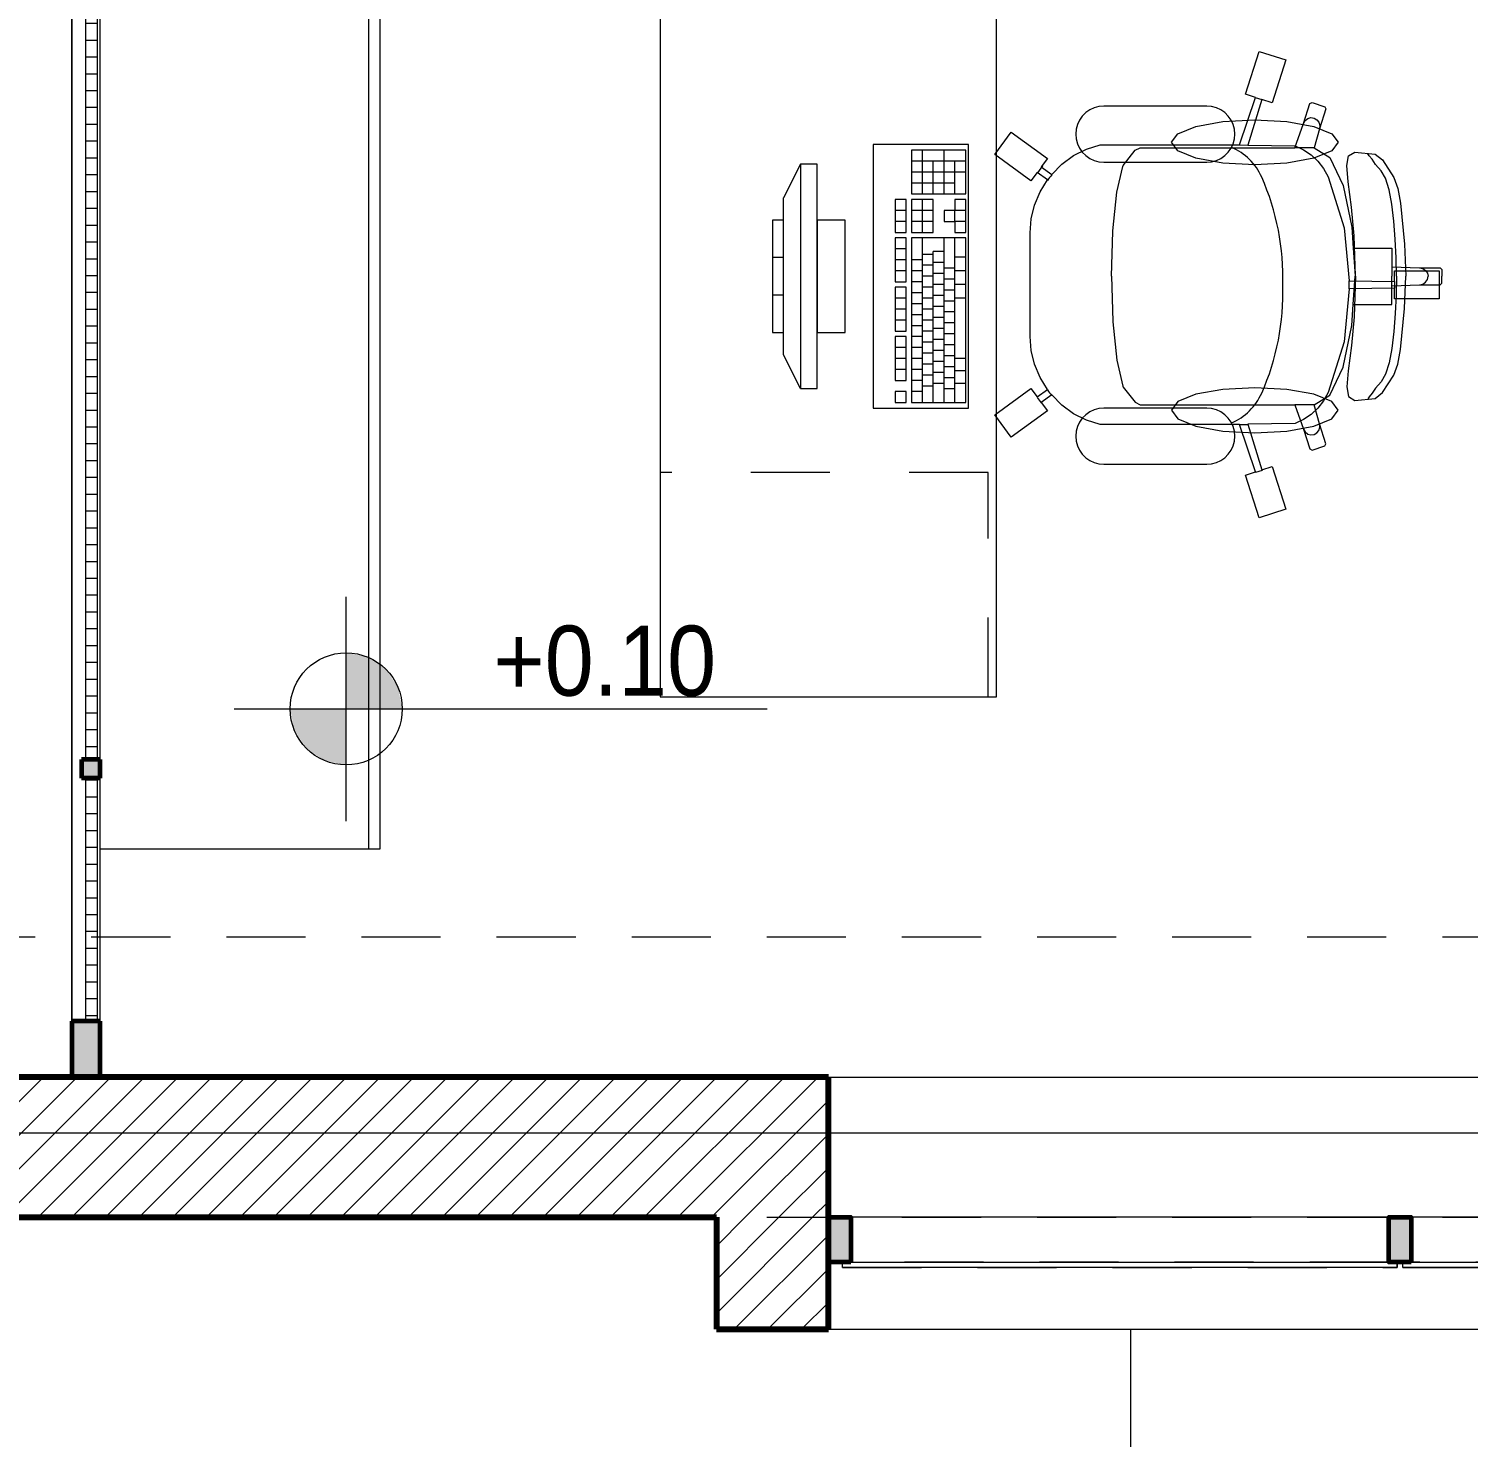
# Model space of a CAD drawing. Header units: inches. Extents: x -38 to 5698, y -33 to 92.
# Drawn here: x 12.593 to 15.162, y 6.808 to 9.32 of the extents above; entities that cross this region are included whole.
import ezdxf

# ---------------------------------------------------------------- set-up
doc = ezdxf.new("R2010")
doc.units = ezdxf.units.IN
doc.header["$MEASUREMENT"] = 0
doc.set_wipeout_variables(frame=1)
for name, pattern in [('Hidden Line', [0.195611, 0.141111, -0.0545]), ('Línea Oculta', [0.195611, 0.141111, -0.0545]), ('Punto & Raya', [0.65, 0.5, -0.075, 0, -0.075]), ('Rayas', [0.282222, 0.141111, -0.141111]), ('Wipeout_Contour', [1, 0, -1])]:
    doc.linetypes.add(name, pattern=pattern)
for name, color, linetype in [('02 _ ARQ _ ALB _ Cotas Ejes', 7, 'Continuous'), ('02 _ ARQ _ ALB _ Ejes Generales', 7, 'Continuous'), ('02 _ ARQ _ ALB _ Mobiliario', 7, 'Continuous'), ('02 _ ARQ _ ZON _ Espacio.3D', 7, 'Continuous'), ('08 _ STR _ EXT _ 06 Elementos de Fachada', 7, 'Continuous'), ('08 _ STR _ EXT _ 07 Losa Aligerada', 7, 'Continuous'), ('08 _ STR _ EXT _ 09 Vigas', 7, 'Continuous'), ('08 _ STR _ EXT _ 10 Vereda Exterior', 7, 'Continuous'), ('Acabado - Muros', 7, 'Continuous'), ('ESQUEMAS', 7, 'Continuous'), ('Estructura - 04 MURO', 253, 'Continuous')]:
    doc.layers.add(name, color=color, linetype=linetype)
doc.styles.add('Estilo_Generado_4', font='swisse.ttf')
doc.dimstyles.new('Estilo_Generado__1', dxfattribs={"dimtxt": 0.125, "dimasz": 0.095, "dimexe": 0.18, "dimexo": 0.3, "dimgap": 0, "dimtad": 0, "dimtih": 1, "dimtoh": 1, "dimzin": 0, "dimdsep": 46, "dimtxsty": 'Estilo_Generado_4', "dimblk": 'ARROWHEAD_6', "dimblk1": 'ARROWHEAD_6', "dimblk2": 'ARROWHEAD_6', "dimcen": 0.09, "dimse1": 1, "dimse2": 1, "dimclrd": 144, "dimclre": 144, "dimclrt": 7, "dimadec": 0, "dimazin": 0, "dimtfac": 1, "dimtdec": 4, "dimtmove": 0, "dimatfit": 3, "dimfxl": 1, "dimtolj": 1, "dimtzin": 0, "dimarcsym": 0})
pattern_1 = [(0, (0, 0), (0, 0.03), [])]
pattern_2 = [(45, (0, 0), (-0.03005204, 0.03005204), [])]

# ---------------------------------------------------------------- blocks, each defined once
blk = doc.blocks.new('*D10')
at = {"layer": '02 _ ARQ _ ALB _ Cotas Ejes', "color": 144, "linetype": 'Continuous', "lineweight": 13, "transparency": 16777216}
for p, q in [((9.32, 2.3369), (9.32, 2.5244)), ((16.32, 2.3369), (16.32, 2.5244)), ((9.245, 2.4306), (9.32, 2.4306)), ((9.32, 2.4306), (12.5951, 2.4306)), ((13.0448, 2.4306), (16.32, 2.4306))]:
    blk.add_line(p, q, dxfattribs=at)
at = {"layer": '02 _ ARQ _ ALB _ Cotas Ejes', "color": 152, "linetype": 'Continuous', "lineweight": 35, "transparency": 16777216}
for p, q in [((9.37, 2.4806), (9.27, 2.3806)), ((16.37, 2.4806), (16.27, 2.3806))]:
    blk.add_line(p, q, dxfattribs=at)
at = {"layer": '02 _ ARQ _ ALB _ Cotas Ejes', "color": 7, "lineweight": 35, "transparency": 16777216, "insert": (12.62, 2.3681), "char_height": 0.125, "attachment_point": 7, "style": 'Estilo_Generado_4'}
blk.add_mtext('\\A1;{\\pql;\\fSwis721 Ex BT|b0|i0|c0|p34;7.00}', dxfattribs=at)
blk = doc.blocks.new('ARROWHEAD_6')
at = {"color": 0, "linetype": 'Continuous', "lineweight": 0}
for p, q in [((-0.5, -0.5), (0.5, 0.5)), ((0, 0), (-1, 0))]:
    blk.add_line(p, q, dxfattribs=at)

msp = doc.modelspace()

# ---------------------------------------------------------------- hatches: boundary and pattern name
at = {"linetype": 'Continuous', "lineweight": 13, "true_color": 0x636466}
for points in [[(13.1593, 8.1068), (13.2593, 8.1068), (13.2517, 8.1451), (13.23, 8.1775), (13.1976, 8.1992), (13.1593, 8.2068)], [(13.1593, 8.1068), (13.0593, 8.1068), (13.0669, 8.0686), (13.0886, 8.0361), (13.121, 8.0144), (13.1593, 8.0068)]]:
    msp.add_hatch(color=251, dxfattribs=at).paths.add_polyline_path(points)
at = {"layer": '08 _ STR _ EXT _ 10 Vereda Exterior', "linetype": 'Continuous', "lineweight": 13}
h = msp.add_hatch(dxfattribs=at)
h.set_pattern_fill('RETÍCULA_100X100_0002', color=251, style=0, pattern_type=2)
h.set_pattern_definition([(360, (3.7574, 18.3027), (0, 2.53199), []), (90, (3.7574, 18.3027), (-3.6, 0), [])])
h.paths.add_polyline_path([(2.17, 3.6213), (4.2913, 1.5), (9.32, 1.5), (9.32, 6.5), (40.52, 6.5), (40.52, 1.5), (52.92, 1.5), (52.92, 19.0859), (51.57, 19.0859), (51.57, 7.2), (9.07, 7.2), (9.07, 7.85), (6.5201, 7.85, -0.414214), (6.2701, 8.1), (6.2701, 8.85, -0.414213), (6.5201, 9.1), (9.07, 9.1), (9.07, 12), (6.5201, 12, -0.414214), (6.2701, 12.25), (6.2701, 13, -0.414213), (6.5201, 13.25), (9.07, 13.25), (9.07, 16.15), (6.5201, 16.15, -0.414214), (6.2701, 16.4), (6.2701, 17.15, -0.414213), (6.5201, 17.4), (8.77, 17.4), (8.7706, 21.0499), (2.17, 21.0499)])

# ---------------------------------------------------------------- linework, layer by layer
at = {"color": 251, "linetype": 'Continuous', "lineweight": 13, "true_color": 0x636466}
for p, q in [((13.1593, 7.9068), (13.1593, 8.3068)), ((12.9593, 8.1068), (13.9104, 8.1068))]:
    msp.add_line(p, q, dxfattribs=at)
msp.add_circle((13.1593, 8.1068), 0.1, dxfattribs=at)
at = {"layer": '02 _ ARQ _ ALB _ Mobiliario', "color": 175, "linetype": 'Continuous', "lineweight": 13}
for p, q in [((13.1999, 7.8569), (13.1999, 12.8569)), ((14.7937, 9.1934), (14.7823, 9.197)), ((14.8679, 9.1512), (14.8793, 9.1866)), ((14.8793, 9.1866), (14.8831, 9.1886)), ((14.8831, 9.1886), (14.9058, 9.1811)), ((14.9077, 9.1773), (14.8963, 9.1419)), ((14.9058, 9.1811), (14.9077, 9.1773)), ((14.8522, 9.1078), (14.8679, 9.1512)), ((14.8679, 9.1512), (14.8707, 9.1564)), ((14.8707, 9.1564), (14.8753, 9.16)), ((14.8753, 9.16), (14.8809, 9.1616)), ((14.8809, 9.1616), (14.8867, 9.1609)), ((14.8867, 9.1609), (14.8918, 9.158)), ((14.8918, 9.158), (14.8954, 9.1534)), ((14.8954, 9.1534), (14.897, 9.1477)), ((14.897, 9.1477), (14.8963, 9.1419)), ((14.8963, 9.1419), (14.8867, 9.1077)), ((14.2651, 9.1038), (14.1681, 9.1038)), ((14.1681, 9.1038), (14.1681, 9.0254)), ((14.1875, 9.0254), (14.1875, 9.1038)), ((14.2263, 9.0254), (14.2263, 9.1038)), ((14.2651, 9.0254), (14.2651, 9.1038)), ((14.5462, 9.0765), (14.5674, 9.1033)), ((14.5674, 9.1033), (14.576, 9.1078)), ((14.576, 9.1078), (14.607, 9.1078)), ((14.607, 9.1078), (14.6431, 9.1078)), ((14.6431, 9.1078), (14.8522, 9.1078)), ((14.7684, 9.112), (14.7535, 9.1123)), ((14.8865, 9.1078), (14.8522, 9.1078)), ((14.8865, 9.1078), (14.8867, 9.1077)), ((14.8867, 9.1077), (14.9145, 9.0904)), ((14.9481, 9.0932), (14.9596, 9.1)), ((14.9596, 9.1), (14.9957, 9.0967)), ((14.9851, 9.0936), (14.9825, 9.0973)), ((14.9957, 9.0967), (15.0089, 9.0861)), ((13.9699, 9.0786), (13.9399, 9.0186)), ((13.9999, 9.0786), (13.9699, 9.0786)), ((13.9699, 9.0786), (13.9699, 8.6786)), ((13.9999, 8.6786), (13.9999, 9.0786)), ((14.2651, 9.0842), (14.1681, 9.0842)), ((14.2069, 9.0254), (14.2069, 9.0842)), ((14.2457, 9.0254), (14.2457, 9.0842)), ((14.402, 9.0757), (14.3929, 9.0631)), ((14.5347, 9.0284), (14.5453, 9.0744)), ((14.5453, 9.0744), (14.5462, 9.0765)), ((14.9145, 9.0904), (14.9383, 9.0407)), ((14.945, 9.076), (14.9481, 9.0932)), ((14.9476, 9.0471), (14.945, 9.076)), ((14.9903, 9.0873), (14.9851, 9.0936)), ((14.9964, 9.0783), (14.9903, 9.0873)), ((15.0065, 9.0666), (14.9964, 9.0783)), ((15.0089, 9.0861), (15.0289, 9.0551)), ((14.2651, 9.0646), (14.1681, 9.0646)), ((14.2457, 9.045), (14.1681, 9.045)), ((14.9534, 9.0018), (14.9476, 9.0471)), ((15.0142, 9.0534), (15.0065, 9.0666)), ((15.0205, 9.033), (15.0142, 9.0534)), ((15.0289, 9.0551), (15.0362, 9.0352)), ((13.9399, 8.7386), (13.9399, 9.0186)), ((14.1681, 9.0254), (14.2651, 9.0254)), ((14.5275, 8.9597), (14.5347, 9.0284)), ((14.9383, 9.0407), (14.9542, 8.9663)), ((15.0254, 9.0071), (15.0205, 9.033)), ((15.0362, 9.0352), (15.041, 9.0093)), ((14.1584, 9.0157), (14.139, 9.0157)), ((14.139, 9.0157), (14.139, 8.9569)), ((14.1584, 8.9961), (14.139, 8.9961)), ((14.1584, 8.9569), (14.1584, 9.0157)), ((14.2069, 9.0157), (14.1681, 9.0157)), ((14.1681, 9.0157), (14.1681, 8.9569)), ((14.2069, 8.9961), (14.1681, 8.9961)), ((14.1875, 8.9569), (14.1875, 9.0157)), ((14.2069, 8.9569), (14.2069, 9.0157)), ((14.2457, 8.9961), (14.2263, 8.9961)), ((14.2263, 8.9961), (14.2263, 8.9765)), ((14.2651, 9.0157), (14.2457, 9.0157)), ((14.2457, 9.0157), (14.2457, 8.9961)), ((14.2651, 8.9961), (14.2457, 8.9961)), ((14.2457, 8.9765), (14.2457, 8.9961)), ((14.2651, 8.9569), (14.2651, 9.0157)), ((14.9581, 8.9509), (14.9534, 9.0018)), ((15.0291, 8.9771), (15.0254, 9.0071)), ((15.041, 9.0093), (15.048, 8.9361)), ((13.9399, 8.9786), (13.9199, 8.9786)), ((13.9199, 8.9786), (13.9199, 8.7786)), ((13.9399, 8.7786), (13.9399, 8.9786)), ((14.0499, 8.9786), (13.9999, 8.9786)), ((13.9999, 8.9786), (13.9999, 8.7786)), ((14.0499, 8.7786), (14.0499, 8.9786)), ((14.1584, 8.9765), (14.139, 8.9765)), ((14.2069, 8.9765), (14.1681, 8.9765)), ((14.2263, 8.9765), (14.2457, 8.9765)), ((14.2457, 8.9765), (14.2457, 8.9569)), ((14.2651, 8.9765), (14.2457, 8.9765)), ((14.9542, 8.9663), (14.9566, 8.9289)), ((15.0316, 8.9447), (15.0291, 8.9771)), ((14.139, 8.9569), (14.1584, 8.9569)), ((14.1584, 8.9471), (14.139, 8.9471)), ((14.139, 8.9471), (14.139, 8.8688)), ((14.1584, 8.8688), (14.1584, 8.9471)), ((14.1681, 8.9569), (14.2069, 8.9569)), ((14.2651, 8.9471), (14.1681, 8.9471)), ((14.1681, 8.9471), (14.1681, 8.6534)), ((14.1875, 8.6534), (14.1875, 8.9471)), ((14.2263, 8.6534), (14.2263, 8.9471)), ((14.2457, 8.9569), (14.2651, 8.9569)), ((14.2457, 8.6534), (14.2457, 8.9471)), ((14.2651, 8.6534), (14.2651, 8.9471)), ((14.5249, 8.8786), (14.5274, 8.9586)), ((14.5274, 8.9586), (14.5275, 8.9597)), ((14.9604, 8.8786), (14.9581, 8.9509)), ((15.0331, 8.9113), (15.0316, 8.9447)), ((14.1584, 8.9275), (14.139, 8.9275)), ((14.2069, 8.9177), (14.1875, 8.9177)), ((14.2069, 8.6534), (14.2069, 8.9226)), ((14.2263, 8.9226), (14.2069, 8.9226)), ((14.9566, 8.9289), (14.9598, 8.8786)), ((14.9566, 8.9289), (14.9953, 8.9289)), ((14.9953, 8.9289), (15.0252, 8.9289)), ((15.0252, 8.9289), (15.0252, 8.8955)), ((15.048, 8.9361), (15.0502, 8.8786)), ((13.9399, 8.9119), (13.9199, 8.9119)), ((14.1584, 8.9079), (14.139, 8.9079)), ((14.1584, 8.8884), (14.139, 8.8884)), ((14.1875, 8.9079), (14.1681, 8.9079)), ((14.1875, 8.8884), (14.1681, 8.8884)), ((14.2069, 8.8982), (14.1875, 8.8982)), ((14.2263, 8.903), (14.2069, 8.903)), ((14.2457, 8.8933), (14.2263, 8.8933)), ((14.2651, 8.9128), (14.2457, 8.9128)), ((14.2651, 8.8884), (14.2457, 8.8884)), ((15.0252, 8.8955), (15.0252, 8.8786)), ((15.0252, 8.8955), (15.075, 8.8937)), ((15.0336, 8.8786), (15.0331, 8.9113)), ((15.075, 8.8937), (15.0808, 8.8925)), ((15.075, 8.8937), (15.1119, 8.8937)), ((15.0808, 8.8925), (15.0856, 8.8892)), ((15.0856, 8.8892), (15.0889, 8.8843)), ((15.1119, 8.8937), (15.1149, 8.8906)), ((15.1149, 8.8906), (15.1149, 8.8786)), ((14.139, 8.8688), (14.1584, 8.8688)), ((14.1875, 8.8688), (14.1681, 8.8688)), ((14.2069, 8.8786), (14.1875, 8.8786)), ((14.2263, 8.8835), (14.2069, 8.8835)), ((14.2263, 8.8639), (14.2069, 8.8639)), ((14.2457, 8.8737), (14.2263, 8.8737)), ((14.2651, 8.8639), (14.2457, 8.8639)), ((14.5249, 8.8786), (14.5274, 8.7985)), ((14.9492, 8.8562), (14.9492, 8.8702)), ((14.9566, 8.8283), (14.9598, 8.8786)), ((14.9604, 8.8786), (14.9581, 8.8063)), ((15.0252, 8.8617), (15.0252, 8.8786)), ((15.0252, 8.8617), (15.075, 8.8635)), ((15.03, 8.8692), (15.03, 8.8572)), ((15.0336, 8.8786), (15.0331, 8.8458)), ((15.048, 8.8211), (15.0502, 8.8786)), ((15.075, 8.8635), (15.0808, 8.8646)), ((15.075, 8.8635), (15.1119, 8.8635)), ((15.0808, 8.8646), (15.0856, 8.8679)), ((15.0856, 8.8679), (15.0889, 8.8728)), ((15.0889, 8.8843), (15.09, 8.8786)), ((15.0889, 8.8728), (15.09, 8.8786)), ((15.1119, 8.8635), (15.1149, 8.8665)), ((15.1149, 8.8665), (15.1149, 8.8786)), ((13.9399, 8.8452), (13.9199, 8.8452)), ((14.1584, 8.859), (14.139, 8.859)), ((14.139, 8.859), (14.139, 8.7807)), ((14.1584, 8.8394), (14.139, 8.8394)), ((14.1584, 8.7807), (14.1584, 8.859)), ((14.1875, 8.8492), (14.1681, 8.8492)), ((14.2069, 8.859), (14.1875, 8.859)), ((14.2069, 8.8394), (14.1875, 8.8394)), ((14.2263, 8.8443), (14.2069, 8.8443)), ((14.2457, 8.8541), (14.2263, 8.8541)), ((14.2651, 8.8394), (14.2457, 8.8394)), ((15.0252, 8.8283), (15.0252, 8.8617)), ((15.0331, 8.8458), (15.0316, 8.8125)), ((14.1584, 8.8198), (14.139, 8.8198)), ((14.1875, 8.8296), (14.1681, 8.8296)), ((14.2069, 8.8198), (14.1875, 8.8198)), ((14.2263, 8.8247), (14.2069, 8.8247)), ((14.2457, 8.8345), (14.2263, 8.8345)), ((14.2457, 8.8149), (14.2263, 8.8149)), ((14.9542, 8.7908), (14.9566, 8.8283)), ((14.9566, 8.8283), (14.9953, 8.8283)), ((14.9953, 8.8283), (15.0252, 8.8283)), ((15.0316, 8.8125), (15.0291, 8.78)), ((15.041, 8.7479), (15.048, 8.8211)), ((14.1584, 8.8002), (14.139, 8.8002)), ((14.1875, 8.81), (14.1681, 8.81)), ((14.1875, 8.7904), (14.1681, 8.7904)), ((14.2069, 8.8002), (14.1875, 8.8002)), ((14.2263, 8.8051), (14.2069, 8.8051)), ((14.2263, 8.7855), (14.2069, 8.7855)), ((14.2457, 8.7953), (14.2263, 8.7953)), ((14.5274, 8.7985), (14.5275, 8.7975)), ((14.5275, 8.7975), (14.5347, 8.7287)), ((14.9383, 8.7164), (14.9542, 8.7908)), ((14.9581, 8.8063), (14.9534, 8.7553)), ((13.9199, 8.7786), (13.9399, 8.7786)), ((13.9999, 8.7786), (14.0499, 8.7786)), ((14.139, 8.7807), (14.1584, 8.7807)), ((14.1584, 8.7709), (14.139, 8.7709)), ((14.139, 8.7709), (14.139, 8.6925)), ((14.1584, 8.6925), (14.1584, 8.7709)), ((14.1875, 8.7709), (14.1681, 8.7709)), ((14.2069, 8.7807), (14.1875, 8.7807)), ((14.2069, 8.7611), (14.1875, 8.7611)), ((14.2263, 8.766), (14.2069, 8.766)), ((14.2457, 8.7758), (14.2263, 8.7758)), ((15.0291, 8.78), (15.0254, 8.75)), ((13.9699, 8.6786), (13.9399, 8.7386)), ((14.1584, 8.7513), (14.139, 8.7513)), ((14.1875, 8.7513), (14.1681, 8.7513)), ((14.2069, 8.7415), (14.1875, 8.7415)), ((14.2263, 8.7464), (14.2069, 8.7464)), ((14.2457, 8.7562), (14.2263, 8.7562)), ((14.2457, 8.7366), (14.2263, 8.7366)), ((14.9534, 8.7553), (14.9476, 8.71)), ((15.0254, 8.75), (15.0205, 8.7241)), ((15.0362, 8.722), (15.041, 8.7479)), ((14.1584, 8.7317), (14.139, 8.7317)), ((14.1584, 8.7121), (14.139, 8.7121)), ((14.1875, 8.7317), (14.1681, 8.7317)), ((14.1875, 8.7121), (14.1681, 8.7121)), ((14.2069, 8.7219), (14.1875, 8.7219)), ((14.2263, 8.7268), (14.2069, 8.7268)), ((14.2457, 8.717), (14.2263, 8.717)), ((14.2651, 8.7317), (14.2457, 8.7317)), ((14.2651, 8.7097), (14.2457, 8.7097)), ((14.5347, 8.7287), (14.5453, 8.6828)), ((14.9145, 8.6667), (14.9383, 8.7164)), ((14.9476, 8.71), (14.945, 8.6811)), ((15.0205, 8.7241), (15.0142, 8.7037)), ((15.0289, 8.702), (15.0362, 8.722)), ((14.139, 8.6925), (14.1584, 8.6925)), ((14.1875, 8.6925), (14.1681, 8.6925)), ((14.2069, 8.7023), (14.1875, 8.7023)), ((14.2263, 8.7072), (14.2069, 8.7072)), ((14.2263, 8.6876), (14.2069, 8.6876)), ((14.2457, 8.6974), (14.2263, 8.6974)), ((14.2651, 8.6876), (14.2457, 8.6876)), ((14.5453, 8.6828), (14.5462, 8.6806)), ((15.0065, 8.6905), (14.9964, 8.6788)), ((15.0142, 8.7037), (15.0065, 8.6905)), ((15.0089, 8.671), (15.0289, 8.702)), ((13.9699, 8.6786), (13.9999, 8.6786)), ((14.1584, 8.6729), (14.139, 8.6729)), ((14.139, 8.6729), (14.139, 8.6534)), ((14.1584, 8.6534), (14.1584, 8.6729)), ((14.1875, 8.6729), (14.1681, 8.6729)), ((14.2069, 8.6827), (14.1875, 8.6827)), ((14.2457, 8.6778), (14.2263, 8.6778)), ((14.4, 8.6527), (14.3929, 8.6624)), ((14.5462, 8.6806), (14.5674, 8.6538)), ((14.8867, 8.6494), (14.9145, 8.6667)), ((14.945, 8.6811), (14.9481, 8.6639)), ((14.9481, 8.6639), (14.9596, 8.6572)), ((14.9596, 8.6572), (14.9957, 8.6605)), ((14.9851, 8.6636), (14.9825, 8.6598)), ((14.9903, 8.6698), (14.9851, 8.6636)), ((14.9964, 8.6788), (14.9903, 8.6698)), ((14.9957, 8.6605), (15.0089, 8.671)), ((14.139, 8.6534), (14.1584, 8.6534)), ((14.1681, 8.6534), (14.2651, 8.6534)), ((14.5674, 8.6538), (14.576, 8.6493)), ((14.576, 8.6493), (14.607, 8.6493)), ((14.607, 8.6493), (14.6431, 8.6493)), ((14.6431, 8.6493), (14.8522, 8.6493)), ((14.8865, 8.6493), (14.8522, 8.6493)), ((14.8522, 8.6493), (14.8679, 8.6059)), ((14.8865, 8.6493), (14.8867, 8.6494)), ((14.8963, 8.6152), (14.8867, 8.6494)), ((14.7684, 8.6135), (14.7535, 8.6133)), ((14.8679, 8.6059), (14.8707, 8.6008)), ((14.8679, 8.6059), (14.8793, 8.5705)), ((14.8954, 8.6037), (14.897, 8.6094)), ((14.897, 8.6094), (14.8963, 8.6152)), ((14.9077, 8.5798), (14.8963, 8.6152)), ((14.8707, 8.6008), (14.8753, 8.5971)), ((14.8753, 8.5971), (14.8809, 8.5955)), ((14.8809, 8.5955), (14.8867, 8.5962)), ((14.8867, 8.5962), (14.8918, 8.5991)), ((14.8918, 8.5991), (14.8954, 8.6037)), ((14.8793, 8.5705), (14.8831, 8.5686)), ((14.8831, 8.5686), (14.9058, 8.576)), ((14.9058, 8.576), (14.9077, 8.5798)), ((14.7937, 8.5321), (14.7823, 8.5285))]:
    msp.add_line(p, q, dxfattribs=at)
at = {"layer": '02 _ ARQ _ ALB _ Mobiliario', "color": 175, "linetype": 'Rayas', "lineweight": 13}
for p, q in [((14.3049, 8.5286), (13.7199, 8.5286)), ((14.3049, 8.1286), (14.3049, 8.5286))]:
    msp.add_line(p, q, dxfattribs=at)
at = {"layer": '02 _ ARQ _ ALB _ Mobiliario', "color": 175, "linetype": 'Continuous', "lineweight": 13, "flags": 128}
for points in [[(13.7199, 9.6286), (13.7199, 8.1286), (14.3199, 8.1286), (14.3199, 9.6286)], [(14.9492, 8.8562), (14.9404, 8.7616), (14.9115, 8.6711), (14.9037, 8.6566), (14.8936, 8.6435), (14.8815, 8.6322), (14.8678, 8.6229), (14.8528, 8.616), (14.7682, 8.6145), (14.7936, 8.5331), (14.8121, 8.539), (14.8364, 8.4629), (14.7887, 8.4477), (14.7644, 8.5239), (14.7821, 8.5295), (14.7533, 8.6142), (14.7409, 8.614), (14.5049, 8.614), (14.4803, 8.6219), (14.4574, 8.6335), (14.4365, 8.6486), (14.4184, 8.6669), (14.3996, 8.6537), (14.4108, 8.6383), (14.346, 8.5913), (14.3166, 8.6317), (14.3814, 8.6787), (14.3926, 8.6634), (14.4106, 8.6768), (14.3975, 8.6983), (14.3879, 8.7216), (14.382, 8.7461), (14.38, 8.7712), (14.38, 8.9561), (14.382, 8.9812), (14.3879, 9.0057), (14.3975, 9.029), (14.4106, 9.0505), (14.3926, 9.064), (14.3814, 9.0486), (14.3166, 9.0956), (14.346, 9.136), (14.4108, 9.089), (14.3996, 9.0737), (14.4184, 9.0604), (14.4365, 9.0787), (14.4574, 9.0938), (14.4803, 9.1054), (14.5049, 9.1133), (14.7409, 9.1133), (14.7533, 9.1131), (14.7821, 9.1978), (14.7644, 9.2034), (14.7887, 9.2796), (14.8364, 9.2645), (14.8121, 9.1883), (14.7936, 9.1942), (14.7682, 9.1128), (14.8528, 9.1113), (14.8678, 9.1044), (14.8815, 9.0951), (14.8936, 9.0838), (14.9037, 9.0707), (14.9115, 9.0562), (14.9405, 8.9653), (14.9492, 8.8702), (15.03, 8.8692), (15.03, 8.8882), (15.1101, 8.8882), (15.1101, 8.8382), (15.03, 8.8382), (15.03, 8.8572)], [(14.6951, 9.1822), (14.5113, 9.1822), (14.5026, 9.1815), (14.4942, 9.1792), (14.4863, 9.1755), (14.4792, 9.1705), (14.473, 9.1644), (14.468, 9.1572), (14.4643, 9.1493), (14.4621, 9.1409), (14.4613, 9.1322), (14.4621, 9.1236), (14.4643, 9.1151), (14.468, 9.1072), (14.473, 9.1001), (14.4792, 9.0939), (14.4863, 9.0889), (14.4942, 9.0853), (14.5026, 9.083), (14.5113, 9.0823), (14.6951, 9.0823), (14.7038, 9.083), (14.7122, 9.0853), (14.7201, 9.0889), (14.7273, 9.0939), (14.7334, 9.1001), (14.7384, 9.1072), (14.7421, 9.1151), (14.7444, 9.1236), (14.7451, 9.1322), (14.7444, 9.1409), (14.7421, 9.1493), (14.7384, 9.1572), (14.7334, 9.1644), (14.7273, 9.1705), (14.7201, 9.1755), (14.7122, 9.1792), (14.7038, 9.1815)], [(14.7809, 9.1578), (14.8379, 9.1548), (14.8862, 9.146), (14.9185, 9.133), (14.9299, 9.1176), (14.9185, 9.1022), (14.8862, 9.0891), (14.8379, 9.0804), (14.7809, 9.0773), (14.7238, 9.0804), (14.6755, 9.0891), (14.6432, 9.1022), (14.6319, 9.1176), (14.6432, 9.133), (14.6755, 9.146), (14.7238, 9.1548)], [(14.0999, 8.6436), (14.2699, 8.6436), (14.2699, 9.1136), (14.0999, 9.1136)], [(14.7809, 8.5993), (14.8379, 8.6024), (14.8862, 8.6111), (14.9185, 8.6242), (14.9299, 8.6396), (14.9185, 8.655), (14.8862, 8.668), (14.8379, 8.6768), (14.7809, 8.6798), (14.7238, 8.6768), (14.6755, 8.668), (14.6432, 8.655), (14.6319, 8.6396), (14.6432, 8.6242), (14.6755, 8.6111), (14.7238, 8.6024)], [(14.6951, 8.6433), (14.5113, 8.6433), (14.5026, 8.6425), (14.4942, 8.6403), (14.4863, 8.6366), (14.4792, 8.6316), (14.473, 8.6254), (14.468, 8.6183), (14.4643, 8.6104), (14.4621, 8.602), (14.4613, 8.5933), (14.4621, 8.5846), (14.4643, 8.5762), (14.468, 8.5683), (14.473, 8.5612), (14.4792, 8.555), (14.4863, 8.55), (14.4942, 8.5463), (14.5026, 8.5441), (14.5113, 8.5433), (14.6951, 8.5433), (14.7038, 8.5441), (14.7122, 8.5463), (14.7201, 8.55), (14.7273, 8.555), (14.7334, 8.5612), (14.7384, 8.5683), (14.7421, 8.5762), (14.7444, 8.5846), (14.7451, 8.5933), (14.7444, 8.602), (14.7421, 8.6104), (14.7384, 8.6183), (14.7334, 8.6254), (14.7273, 8.6316), (14.7201, 8.6366), (14.7122, 8.6403), (14.7038, 8.6425)]]:
    msp.add_lwpolyline(points, close=True, dxfattribs=at)
at = {"layer": '02 _ ARQ _ ALB _ Mobiliario', "color": 175, "linetype": 'Continuous', "lineweight": 13}
for centre, major_axis, start_param, end_param in [((14.6989, 9.0141), (0.1029, 0), 0.413079, 1.168145), ((14.542, 8.9552), (0.1616, 0), 2.438731, 2.516703), ((14.391, 8.8772), (0.4399, 0), 6.249243, 6.700413), ((14.391, 8.8483), (0.4399, 0), 5.865957, 6.317127), ((14.542, 8.7703), (0.1616, 0), 3.766482, 3.844455), ((14.6989, 8.7115), (0.1029, 0), 5.115041, 5.870106)]:
    msp.add_ellipse(centre, major_axis=major_axis, ratio=0.999212, start_param=start_param, end_param=end_param, dxfattribs=at)
at = {"layer": '02 _ ARQ _ ZON _ Espacio.3D', "color": 254, "linetype": 'Continuous', "lineweight": 0, "flags": 128}
for points in [[(9.32, 8.1), (9.5699, 8.1), (9.5699, 7.7), (9.9699, 7.7), (9.9699, 7.45), (12.6699, 7.45), (12.6699, 17.35), (10.0699, 17.35), (10.0699, 16.9), (9.5699, 16.9), (9.5699, 16.4), (9.32, 16.4)], [(12.7199, 7.45), (16.07, 7.45), (16.07, 17.35), (12.7199, 17.35)]]:
    msp.add_lwpolyline(points, close=True, dxfattribs=at)
at = {"layer": '08 _ STR _ EXT _ 07 Losa Aligerada', "color": 7, "linetype": 'Continuous', "lineweight": 18, "flags": 128}
msp.add_lwpolyline([(9.07, 30.7), (9.07, 17.4), (6.5201, 17.4, 0.414213), (6.2701, 17.15), (6.2701, 16.4, 0.414071), (6.5201, 16.15), (9.07, 16.15), (9.07, 13.25), (6.5201, 13.25, 0.414229), (6.2701, 13), (6.2701, 12.25, 0.414214), (6.5201, 12), (9.07, 12), (9.07, 9.1), (6.5201, 9.1, 0.414244), (6.2701, 8.85), (6.2701, 8.1, 0.414204), (6.5201, 7.85), (9.07, 7.85), (9.07, 7.2), (51.57, 7.2)], format="xyb", dxfattribs=at)
at = {"layer": '08 _ STR _ EXT _ 10 Vereda Exterior', "color": 7, "linetype": 'Continuous', "lineweight": 18, "flags": 128}
msp.add_lwpolyline([(51.57, 7.2), (9.07, 7.2), (9.07, 7.85), (6.5201, 7.85, -0.414214), (6.2701, 8.1), (6.2701, 8.85, -0.414213), (6.5201, 9.1), (9.07, 9.1), (9.07, 12), (6.5201, 12, -0.414214), (6.2701, 12.25), (6.2701, 13, -0.414213), (6.5201, 13.25), (9.07, 13.25), (9.07, 16.15), (6.5201, 16.15, -0.414214), (6.2701, 16.4), (6.2701, 17.15, -0.414213), (6.5201, 17.4), (8.77, 17.4), (8.7706, 21.0499)], format="xyb", dxfattribs=at)
at = {"layer": 'Acabado - Muros', "color": 7, "linetype": 'Continuous', "lineweight": 60}
msp.add_line((12.7199, 7.45), (12.6699, 7.45), dxfattribs=at)

# ---------------------------------------------------------------- texts
at = {"color": 251, "lineweight": 13, "true_color": 0x636466, "insert": (13.4218, 8.1286), "char_height": 0.125, "attachment_point": 7, "style": 'Estilo_Generado_4'}
msp.add_mtext('\\A1;{\\W0.900000x;\\pql;\\fSwis721 Ex BT|b0|i0|c0|p34;+0.10}', dxfattribs=at)

# ---------------------------------------------------------------- next in the draw order: wipeouts: each hides what was drawn before it
at = {"color": 254, "linetype": 'Wipeout_Contour', "lineweight": 0, "ltscale": 90.320218}
msp.add_wipeout([(12.6699, 7.55), (12.7199, 7.55), (12.7199, 7.9835), (12.6869, 7.9835), (12.6869, 8), (12.6699, 8)], dxfattribs=at).dxf.layer = 'Acabado - Muros'

# ---------------------------------------------------------------- next in the draw order: linework, layer by layer
at = {"layer": 'Acabado - Muros', "color": 7, "linetype": 'Continuous', "lineweight": 60}
msp.add_line((12.6699, 7.55), (12.6699, 7.45), dxfattribs=at)
at = {"layer": 'Acabado - Muros', "color": 251, "linetype": 'Continuous', "lineweight": 13, "flags": 128}
msp.add_lwpolyline([(12.7199, 7.9835), (12.7199, 7.55)], dxfattribs=at)

# ---------------------------------------------------------------- next in the draw order: wipeouts: each hides what was drawn before it
at = {"color": 254, "linetype": 'Wipeout_Contour', "lineweight": 0, "ltscale": 92.261607}
msp.add_wipeout([(12.6699, 10.15), (12.6699, 8), (12.6869, 8), (12.6869, 8.0165), (12.7199, 8.0165), (12.7199, 10.15)], dxfattribs=at).dxf.layer = 'Acabado - Muros'

# ---------------------------------------------------------------- next in the draw order: linework, layer by layer
at = {"layer": 'Acabado - Muros', "color": 251, "linetype": 'Continuous', "lineweight": 13, "flags": 128}
for points in [[(12.6699, 10.15), (12.6699, 8), (12.6699, 7.55)], [(12.7199, 10.15), (12.7199, 8.0165)]]:
    msp.add_lwpolyline(points, dxfattribs=at)

# ---------------------------------------------------------------- next in the draw order: wipeouts: each hides what was drawn before it
at = {"color": 254, "linetype": 'Wipeout_Contour', "lineweight": 0, "ltscale": 59.588121}
msp.add_wipeout([(12.7149, 7.55), (12.7149, 7.9835), (12.6949, 7.9835), (12.6949, 7.55)], dxfattribs=at).dxf.layer = 'Acabado - Muros'

# ---------------------------------------------------------------- next in the draw order: hatches: boundary and pattern name
at = {"layer": 'Acabado - Muros', "linetype": 'Continuous', "lineweight": 0}
h = msp.add_hatch(dxfattribs=at)
h.set_pattern_fill('CONTRACHAPADO_0002', color=254, style=0, pattern_type=2)
h.set_pattern_definition(pattern_1)
h.paths.add_polyline_path([(12.7149, 7.55), (12.7149, 7.9835), (12.6949, 7.9835), (12.6949, 7.55)])
msp.add_hatch(color=254, dxfattribs=at).paths.add_polyline_path([(12.7199, 7.55), (12.6699, 7.55), (12.6699, 7.45), (12.7199, 7.45)])

# ---------------------------------------------------------------- next in the draw order: linework, layer by layer
at = {"layer": '08 _ STR _ EXT _ 09 Vigas', "color": 251, "linetype": 'Hidden Line', "lineweight": 13}
msp.add_line((9.57, 7.7), (16.07, 7.7), dxfattribs=at)
at = {"layer": 'Acabado - Muros', "color": 7, "linetype": 'Continuous', "lineweight": 60}
for p, q in [((12.7199, 7.9835), (12.6869, 7.9835)), ((12.7199, 7.55), (12.6699, 7.55)), ((12.7199, 7.55), (12.7199, 7.45))]:
    msp.add_line(p, q, dxfattribs=at)
at = {"layer": 'Acabado - Muros', "color": 7, "linetype": 'Continuous', "lineweight": 13, "flags": 128}
msp.add_lwpolyline([(12.7149, 7.55), (12.6949, 7.55), (12.6949, 7.9835), (12.7149, 7.9835)], close=True, dxfattribs=at)

# ---------------------------------------------------------------- next in the draw order: wipeouts: each hides what was drawn before it
at = {"color": 254, "linetype": 'Wipeout_Contour', "lineweight": 0, "ltscale": 62.535472}
msp.add_wipeout([(12.7149, 8.0165), (12.7149, 10.15), (12.6949, 10.15), (12.6949, 8.0165)], dxfattribs=at).dxf.layer = 'Acabado - Muros'

# ---------------------------------------------------------------- next in the draw order: hatches: boundary and pattern name
at = {"layer": 'Acabado - Muros', "linetype": 'Continuous', "lineweight": 0}
h = msp.add_hatch(dxfattribs=at)
h.set_pattern_fill('CONTRACHAPADO_0002', color=254, style=0, pattern_type=2)
h.set_pattern_definition(pattern_1)
h.paths.add_polyline_path([(12.7149, 8.0165), (12.7149, 10.15), (12.6949, 10.15), (12.6949, 8.0165)])
msp.add_hatch(color=254, dxfattribs=at).paths.add_polyline_path([(12.6869, 7.9835), (12.7199, 7.9835), (12.7199, 8.0165), (12.6869, 8.0165)])

# ---------------------------------------------------------------- next in the draw order: linework, layer by layer
at = {"layer": '02 _ ARQ _ ALB _ Mobiliario', "color": 175, "linetype": 'Continuous', "lineweight": 13, "flags": 128}
msp.add_lwpolyline([(13.2199, 7.8569), (13.2199, 12.8569), (12.7199, 12.8569), (12.7199, 7.8569)], close=True, dxfattribs=at)
at = {"layer": 'Acabado - Muros', "color": 7, "linetype": 'Continuous', "lineweight": 60}
for p, q in [((12.6869, 8.0165), (12.6869, 7.9835)), ((12.7199, 8.0165), (12.6869, 8.0165)), ((12.7199, 8.0165), (12.7199, 7.9835))]:
    msp.add_line(p, q, dxfattribs=at)
at = {"layer": 'Acabado - Muros', "color": 7, "linetype": 'Continuous', "lineweight": 13, "flags": 128}
msp.add_lwpolyline([(12.7149, 8.0165), (12.6949, 8.0165), (12.6949, 10.15), (12.7149, 10.15)], close=True, dxfattribs=at)

# ---------------------------------------------------------------- next in the draw order: wipeouts: each hides what was drawn before it
at = {"color": 254, "linetype": 'Wipeout_Contour', "lineweight": 0, "ltscale": 56.279828}
msp.add_wipeout([(14.0199, 7.45), (9.97, 7.45), (9.97, 7.2), (14.0199, 7.2)], dxfattribs=at).dxf.layer = 'Estructura - 04 MURO'

# ---------------------------------------------------------------- next in the draw order: hatches: boundary and pattern name
at = {"layer": 'Estructura - 04 MURO', "linetype": 'Continuous', "lineweight": 5}
h = msp.add_hatch(dxfattribs=at)
h.set_pattern_fill('LADRILLO_COMÚN_0002', color=252, style=0, pattern_type=2)
h.set_pattern_definition(pattern_2)
h.paths.add_polyline_path([(14.0199, 7.45), (9.97, 7.45), (9.97, 7.2), (14.0199, 7.2)])

# ---------------------------------------------------------------- next in the draw order: linework, layer by layer
at = {"layer": '02 _ ARQ _ ALB _ Ejes Generales', "color": 252, "linetype": 'Punto & Raya', "lineweight": 13}
msp.add_line((5.8454, 7.45), (54.57, 7.45), dxfattribs=at)
at = {"layer": 'ESQUEMAS', "color": 7, "linetype": 'Continuous', "lineweight": 13, "flags": 128}
msp.add_lwpolyline([(51.42, 7.35), (9.22, 7.35), (9.22, 8.15), (6.5201, 8.15), (6.5201, 8.9), (9.22, 8.9), (9.22, 12.275), (6.5201, 12.275), (6.5201, 13.025), (9.22, 13.025), (9.22, 16.4), (6.5201, 16.4), (6.5201, 17.15), (9.22, 17.15), (9.22, 30.9531), (8.25, 30.9531), (8.25, 33.82), (9.22, 33.82), (9.22, 39.75), (51.42, 39.75), (51.42, 17.9501), (52.77, 17.9501), (52.77, 15.1499), (51.42, 15.1499)], close=True, dxfattribs=at)
at = {"layer": 'Estructura - 04 MURO', "color": 7, "linetype": 'Continuous', "lineweight": 80}
msp.add_line((14.0199, 7.2), (14.0199, 7.45), dxfattribs=at)
msp.add_line((14.0199, 7.2), (14.0199, 7.45), dxfattribs=at)
at = {"layer": 'Estructura - 04 MURO', "color": 165, "linetype": 'Continuous', "lineweight": 15}
for p, q in [((14.0199, 7.45), (43.67, 7.45)), ((14.0199, 7.2), (43.67, 7.2))]:
    msp.add_line(p, q, dxfattribs=at)
at = {"layer": 'Estructura - 04 MURO', "color": 7, "linetype": 'Continuous', "lineweight": 80, "flags": 128}
for points in [[(14.0199, 7.45), (9.97, 7.45)], [(9.97, 7.2), (13.8199, 7.2)]]:
    msp.add_lwpolyline(points, dxfattribs=at)

# ---------------------------------------------------------------- next in the draw order: wipeouts: each hides what was drawn before it
at = {"color": 254, "linetype": 'Wipeout_Contour', "lineweight": 0, "ltscale": 106.674429}
msp.add_wipeout([(14.0199, 7.2), (14.0199, 7), (37.07, 7), (37.07, 7.2)], dxfattribs=at).dxf.layer = '08 _ STR _ EXT _ 06 Elementos de Fachada'

# ---------------------------------------------------------------- next in the draw order: hatches: boundary and pattern name
at = {"linetype": 'Continuous', "lineweight": 13, "true_color": 0x636466}
msp.add_hatch(color=251, dxfattribs=at).paths.add_polyline_path([(15.0599, 7.12), (15.0599, 7.2), (15.0199, 7.2), (15.0199, 7.12)])

# ---------------------------------------------------------------- next in the draw order: linework, layer by layer
at = {"color": 251, "linetype": 'Línea Oculta', "lineweight": 13, "flags": 128}
for points in [[(15.0199, 7.2), (14.0599, 7.2)], [(14.0599, 7.12), (14.0599, 7.2)], [(15.0199, 7.2), (15.0199, 7.12)], [(15.0199, 7.2), (15.0399, 7.2), (15.0599, 7.2)], [(16.0399, 7.2), (15.0599, 7.2)], [(15.0599, 7.12), (15.0599, 7.2)], [(14.0449, 7.11), (14.0449, 7.12)], [(15.0199, 7.12), (14.0599, 7.12)], [(15.0199, 7.12), (15.0399, 7.12), (15.0599, 7.12)], [(15.0349, 7.11), (15.0349, 7.12)], [(15.0449, 7.11), (15.0449, 7.12)], [(16.0399, 7.12), (15.0599, 7.12)], [(14.0449, 7.11), (15.0349, 7.11)], [(15.0449, 7.11), (16.0549, 7.11)]]:
    msp.add_lwpolyline(points, dxfattribs=at)
at = {"color": 7, "linetype": 'Continuous', "lineweight": 60, "flags": 128}
msp.add_lwpolyline([(15.0599, 7.12), (15.0199, 7.12), (15.0199, 7.2), (15.0599, 7.2)], close=True, dxfattribs=at)
at = {"color": 7, "linetype": 'Continuous', "lineweight": 13, "flags": 128}
for points in [[(14.0449, 7.11), (14.0449, 7.12), (15.0349, 7.12), (15.0349, 7.11)], [(15.0449, 7.11), (15.0449, 7.12), (16.0549, 7.12), (16.0549, 7.11)]]:
    msp.add_lwpolyline(points, close=True, dxfattribs=at)
at = {"layer": '08 _ STR _ EXT _ 06 Elementos de Fachada', "color": 7, "linetype": 'Continuous', "lineweight": 13, "flags": 128}
for points in [[(37.07, 7.2), (14.0199, 7.2)], [(14.0199, 7.2), (14.0199, 7)], [(14.0199, 7), (37.07, 7)]]:
    msp.add_lwpolyline(points, dxfattribs=at)

# ---------------------------------------------------------------- next in the draw order: wipeouts: each hides what was drawn before it
at = {"color": 254, "linetype": 'Wipeout_Contour', "lineweight": 0, "ltscale": 62.527072}
msp.add_wipeout([(13.8199, 7.2), (13.8199, 7), (14.0199, 7), (14.0199, 7.2)], dxfattribs=at).dxf.layer = '08 _ STR _ EXT _ 06 Elementos de Fachada'

# ---------------------------------------------------------------- next in the draw order: hatches: boundary and pattern name
at = {"linetype": 'Continuous', "lineweight": 13, "true_color": 0x636466}
msp.add_hatch(color=251, dxfattribs=at).paths.add_polyline_path([(14.0599, 7.12), (14.0599, 7.2), (14.0199, 7.2), (14.0199, 7.12)])
at = {"layer": '08 _ STR _ EXT _ 06 Elementos de Fachada', "linetype": 'Continuous', "lineweight": 5}
h = msp.add_hatch(dxfattribs=at)
h.set_pattern_fill('LADRILLO_COMÚN_0002', color=250, style=0, pattern_type=2)
h.set_pattern_definition(pattern_2)
h.paths.add_polyline_path([(13.8199, 7.2), (13.8199, 7), (14.0199, 7), (14.0199, 7.2)])

# ---------------------------------------------------------------- next in the draw order: linework, layer by layer
at = {"color": 251, "linetype": 'Línea Oculta', "lineweight": 13, "flags": 128}
for points in [[(14.0199, 7.12), (14.0199, 7.2)], [(14.0199, 7.2), (14.0599, 7.2)], [(14.0199, 7.12), (14.0599, 7.12)]]:
    msp.add_lwpolyline(points, dxfattribs=at)
at = {"color": 7, "linetype": 'Continuous', "lineweight": 60, "flags": 128}
msp.add_lwpolyline([(14.0599, 7.12), (14.0199, 7.12), (14.0199, 7.2), (14.0599, 7.2)], close=True, dxfattribs=at)
at = {"layer": '08 _ STR _ EXT _ 06 Elementos de Fachada', "color": 7, "linetype": 'Continuous', "lineweight": 80, "flags": 128}
for points in [[(13.8199, 7.2), (13.8199, 7)], [(14.0199, 7), (14.0199, 7.2)], [(13.8199, 7), (14.0199, 7)]]:
    msp.add_lwpolyline(points, dxfattribs=at)
at = {"layer": '08 _ STR _ EXT _ 09 Vigas', "color": 251, "linetype": 'Hidden Line', "lineweight": 13}
msp.add_line((9.57, 7.2), (51.57, 7.2), dxfattribs=at)

# ---------------------------------------------------------------- next in the draw order: dimensions: what is measured, and where the dimension line sits
at = {"layer": '02 _ ARQ _ ALB _ Cotas Ejes', "color": 144, "linetype": 'Continuous', "lineweight": 13}
dim = msp.add_linear_dim(base=(16.32, 2.4306), p1=(9.32, 7.45), p2=(16.32, 7.45), dimstyle='Estilo_Generado__1', dxfattribs=at)
dim.commit()
dim.dimension.update_dxf_attribs({"geometry": '*D10', "text_midpoint": (12.7823, 2.4306), "dimtype": 160})

doc.saveas('drawing.dxf')
